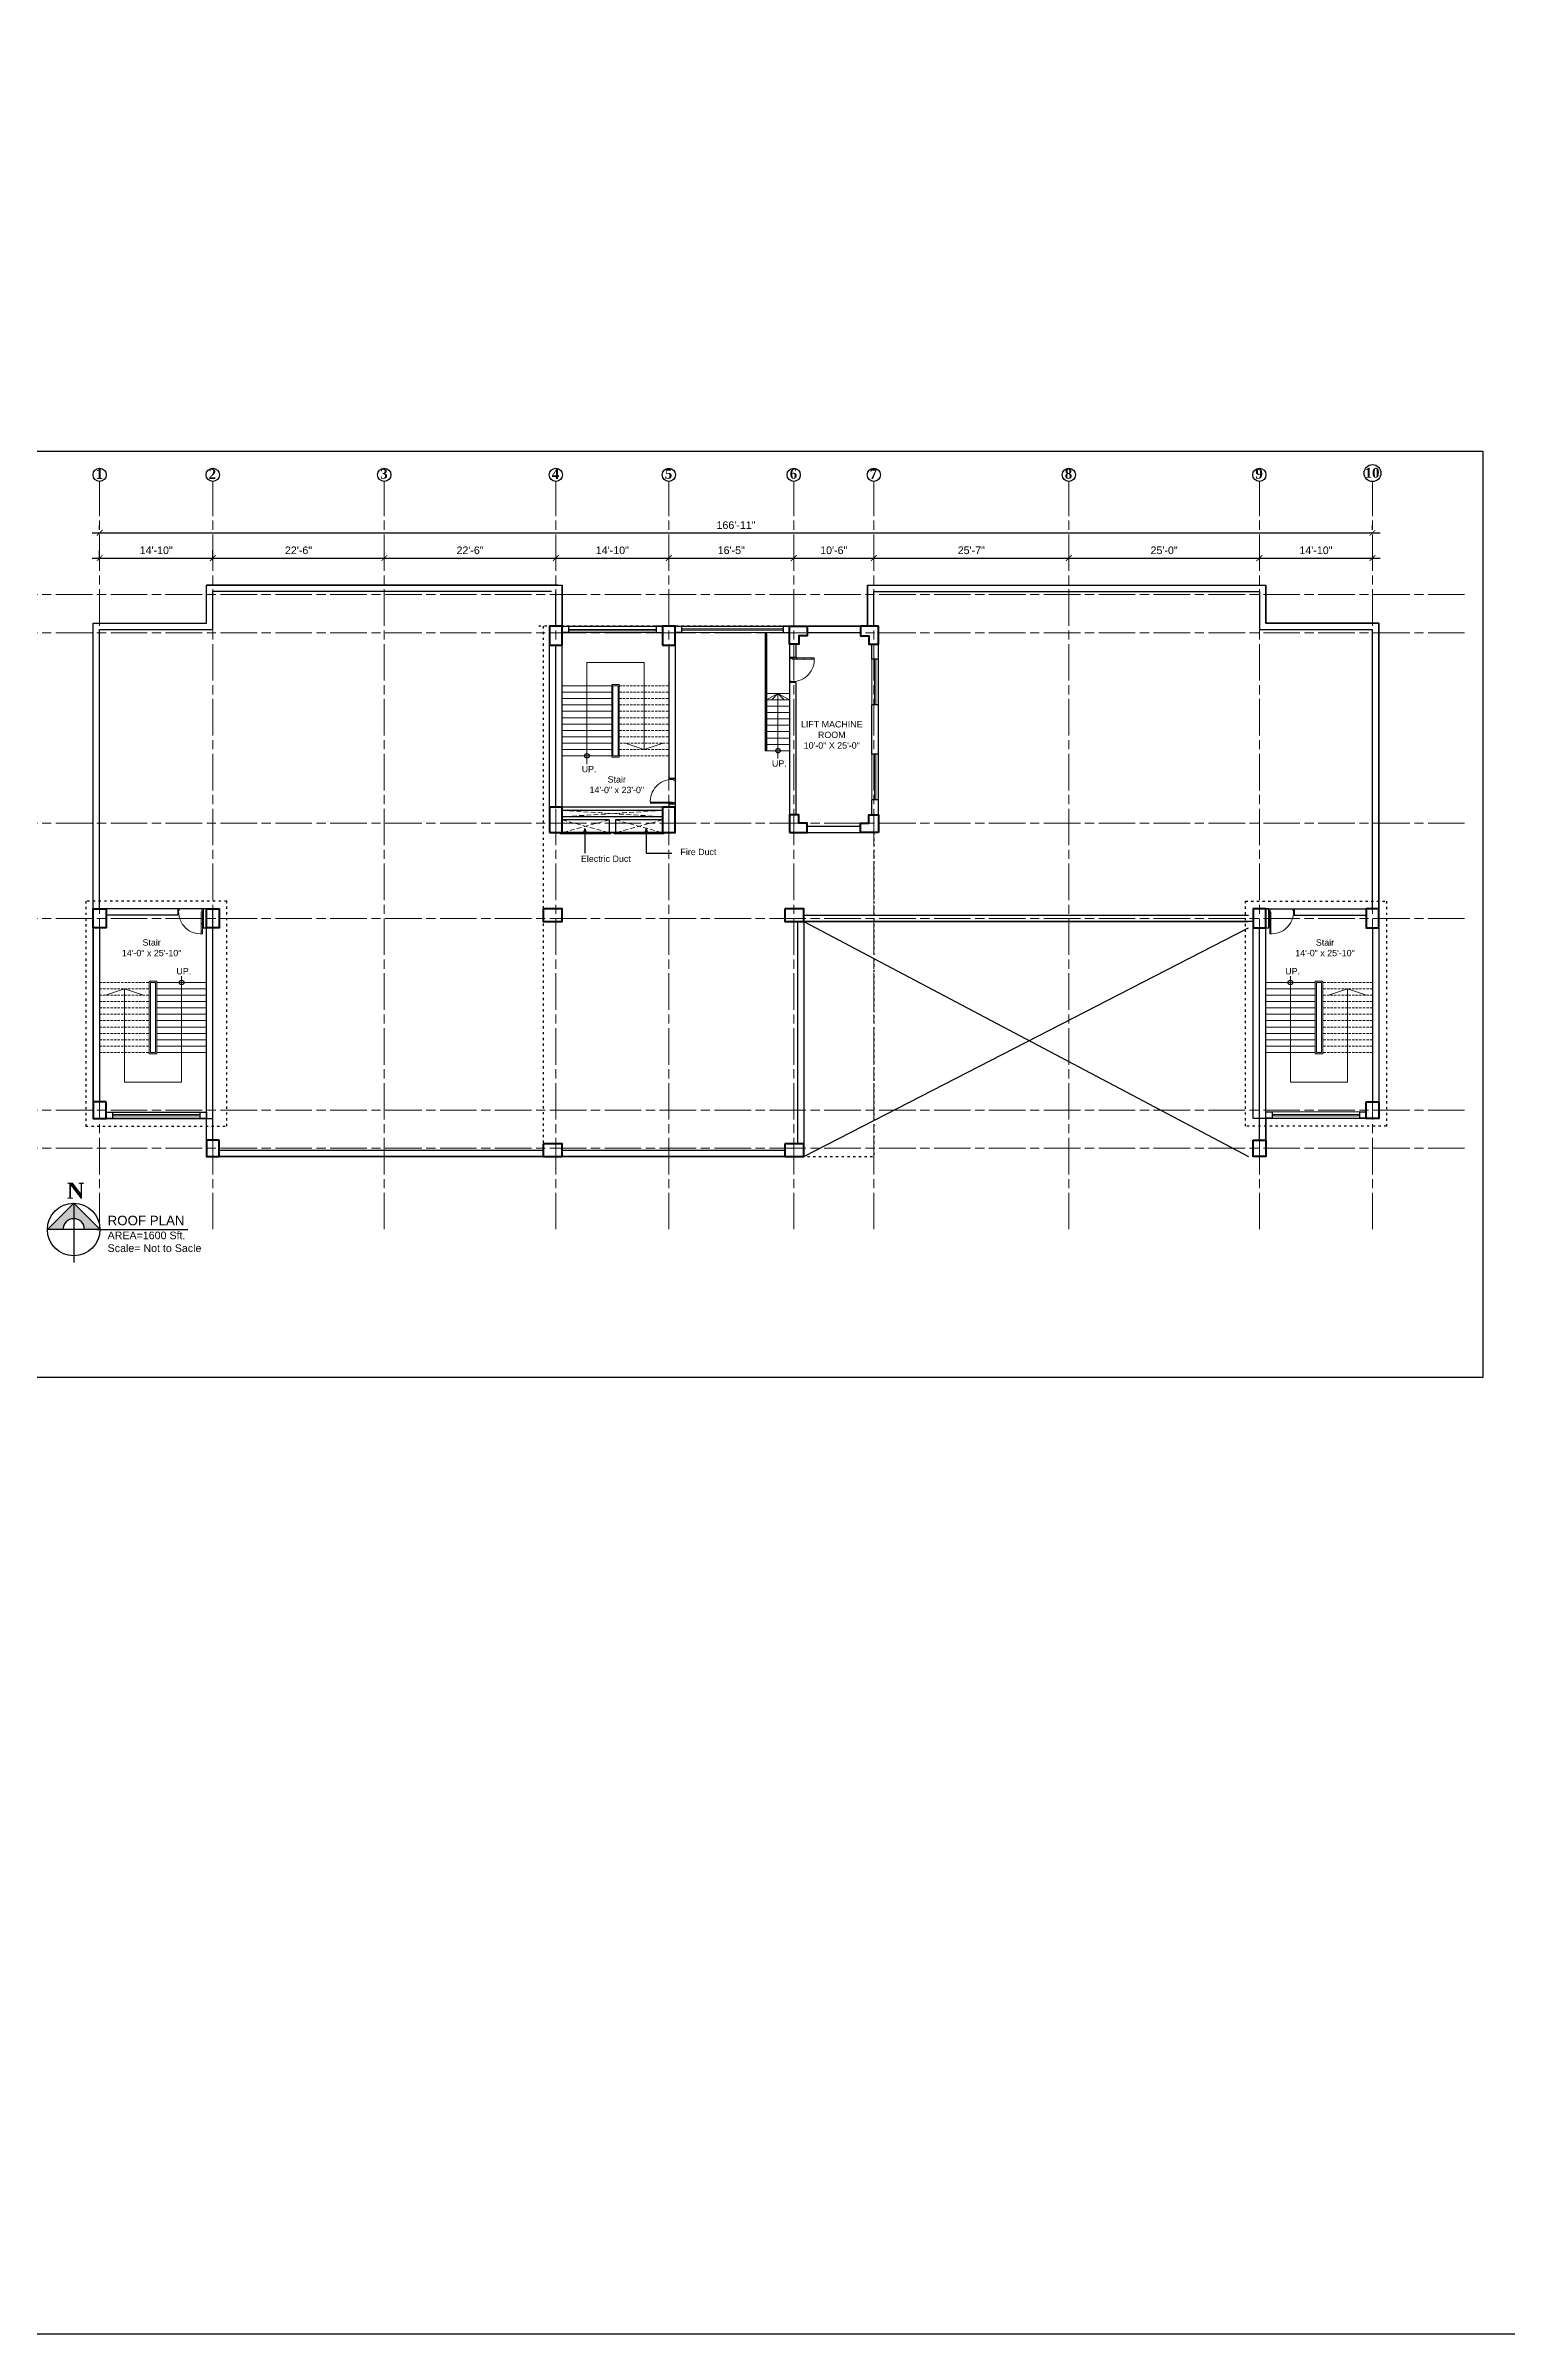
# Model space of a CAD drawing. Header units: inches. Extents: x -12 to 20935469, y -1604 to 24729220.
# Drawn here: x 20895921 to 20898220, y 24699905 to 24703509 of the extents above; entities that cross this region are included whole.
import ezdxf

# ---------------------------------------------------------------- set-up
doc = ezdxf.new("R2010")
doc.units = ezdxf.units.IN
doc.header["$LTSCALE"] = 0.03
doc.header["$MEASUREMENT"] = 0
doc.header["$PDMODE"] = 32
doc.header["$PDSIZE"] = 15
for name, pattern in [('ACAD_ISO03W100', [30, 12, -18]), ('ACAD_ISO08W100', [36, 24, -3, 6, -3]), ('DASHED2', [0.375, 0.25, -0.125])]:
    doc.linetypes.add(name, pattern=pattern)
for name, color, linetype, lineweight in [('column', 1, 'Continuous', 40), ('Dim Line', 252, 'Continuous', 13), ('Door', 7, 'Continuous', 18), ('Dot', 253, 'Continuous', 0), ('Gas', 21, 'Continuous', 5), ('Grid Line', 252, 'Continuous', 18), ('Low Wall', 7, 'Continuous', 30), ('Main Wall', 7, 'Continuous', 30), ('RAIL', 23, 'Continuous', 13), ('STAIR', 46, 'Continuous', 15), ('wind.', 150, 'Continuous', 20)]:
    doc.layers.add(name, color=color, linetype=linetype, lineweight=lineweight)
doc.layers.add('TEXT', color=7, linetype='Continuous')
doc.styles.add('2', font='swisscl.ttf')
doc.styles.add('RomanS', font='arial.ttf', dxfattribs={"height": 12})
doc.styles.get("Standard").update_dxf_attribs({"font": 'timesbd.ttf'})
doc.dimstyles.new('Aec_Arch_I', dxfattribs={"dimscale": 96, "dimtxt": 12, "dimasz": 0.09375, "dimexe": 0.125, "dimexo": 0.125, "dimgap": 0.0625, "dimtad": 1, "dimdec": 0, "dimzin": 3, "dimdsep": 46, "dimlunit": 4, "dimtxsty": 'RomanS', "dimblk1": 'ARCHTICK', "dimblk2": 'ARCHTICK', "dimsah": 1, "dimcen": 0.09375, "dimdle": 0.125, "dimadec": 0, "dimazin": 0, "dimtfac": 0.75, "dimtdec": 0, "dimtmove": 2, "dimatfit": 3, "dimldrblk": 'ARCHTICK', "dimfxl": 1, "dimfrac": 1, "dimtolj": 1, "dimtzin": 0, "dimarcsym": 0})

# ---------------------------------------------------------------- blocks, each defined once
blk = doc.blocks.new('Door_45')
at = {"layer": 'Door'}
for p, q in [((1.5, 5), (1.5, 44)), ((3.5, 44), (3.5, 5)), ((0, 0), (0, 5)), ((0, 5), (1.5, 5)), ((1.5, 40), (2.2, 40)), ((1.5, 25.8), (2.2, 25.8)), ((1.5, 12.6), (2.2, 12.6)), ((3.5, 5), (1.5, 5)), ((1.5, 5), (1.5, 3)), ((1.5, 3), (2.5, 3)), ((2.2, 40), (2.2, 39.5)), ((2.2, 39.5), (2.7, 39.5)), ((2.2, 25.8), (2.2, 25.3)), ((2.2, 25.3), (2.7, 25.3)), ((2.2, 12.6), (2.2, 13.1)), ((2.2, 13.1), (2.7, 13.1)), ((2.5, 3), (2.5, 0)), ((2.7, 39.5), (2.7, 40)), ((2.7, 40), (3.5, 40)), ((2.7, 25.8), (3.5, 25.8)), ((2.7, 25.3), (2.7, 25.8)), ((2.7, 13.1), (2.7, 12.6)), ((2.7, 12.6), (3.5, 12.6)), ((42.5, 3), (42.5, 0)), ((43.5, 3), (42.5, 3)), ((45, 5), (43.5, 5)), ((43.5, 5), (43.5, 3)), ((45, 0), (45, 5)), ((2.5, 0), (0, 0)), ((42.5, 0), (45, 0))]:
    blk.add_line(p, q, dxfattribs=at)
blk.add_arc((4.7, 5.3), 38.8, 359.6233, 94.6685, dxfattribs=at)
blk = doc.blocks.new('_ArchTick')
at = {"color": 0, "linetype": 'ByBlock', "lineweight": 35, "const_width": 0.15}
blk.add_lwpolyline([(-0.5, -0.5), (0.5, 0.5)], dxfattribs=at)
blk = doc.blocks.new('*D14')
at = {"layer": 'Defpoints', "color": 0, "transparency": 16777216}
for p in [(20831126.3, 24724578.2), (20830948.3, 24724562.3), (20831126.3, 24724562.3)]:
    blk.add_point(p, dxfattribs=at)
at = {"layer": 'Dim Line', "color": 0, "lineweight": -2, "transparency": 16777216}
for p, q in [((20830936.3, 24724578.2), (20831138.3, 24724578.2)), ((20830948.3, 24724574.3), (20830948.3, 24724590.2)), ((20831126.3, 24724574.3), (20831126.3, 24724590.2))]:
    blk.add_line(p, q, dxfattribs=at)
at = {"layer": 'Dim Line', "color": 0, "lineweight": -2, "transparency": 16777216, "xscale": 9, "yscale": 9, "zscale": 9, "rotation": 180}
blk.add_blockref('_ArchTick', (20830948.3, 24724578.2), dxfattribs=at)
at = {"layer": 'Dim Line', "color": 0, "lineweight": -2, "transparency": 16777216, "xscale": 9, "yscale": 9, "zscale": 9}
blk.add_blockref('_ArchTick', (20831126.3, 24724578.2), dxfattribs=at)
at = {"layer": 'Dim Line', "color": 0, "transparency": 16777216, "insert": (20831037.3, 24724590.3), "char_height": 12, "attachment_point": 5, "style": 'RomanS'}
blk.add_mtext('\\A1;14\'-10"', dxfattribs=at)
blk = doc.blocks.new('*D7')
at = {"layer": 'Defpoints', "color": 0, "transparency": 16777216}
for p in [(20831396.3, 24724578.2), (20831396.3, 24724578.2), (20831126.3, 24724562.3)]:
    blk.add_point(p, dxfattribs=at)
at = {"layer": 'Dim Line', "color": 0, "lineweight": -2, "transparency": 16777216}
for p, q in [((20831114.3, 24724578.2), (20831408.3, 24724578.2)), ((20831126.3, 24724574.3), (20831126.3, 24724590.2))]:
    blk.add_line(p, q, dxfattribs=at)
at = {"layer": 'Dim Line', "color": 0, "lineweight": -2, "transparency": 16777216, "xscale": 9, "yscale": 9, "zscale": 9, "rotation": 180}
blk.add_blockref('_ArchTick', (20831126.3, 24724578.2), dxfattribs=at)
at = {"layer": 'Dim Line', "color": 0, "lineweight": -2, "transparency": 16777216, "xscale": 9, "yscale": 9, "zscale": 9}
blk.add_blockref('_ArchTick', (20831396.3, 24724578.2), dxfattribs=at)
at = {"layer": 'Dim Line', "color": 0, "transparency": 16777216, "insert": (20831261.3, 24724590.3), "char_height": 12, "attachment_point": 5, "style": 'RomanS'}
blk.add_mtext('\\A1;22\'-6"', dxfattribs=at)
blk = doc.blocks.new('*D8')
at = {"layer": 'Defpoints', "color": 0, "transparency": 16777216}
for p in [(20831396.3, 24724578.2), (20831666.3, 24724578.2), (20831666.3, 24724578.2)]:
    blk.add_point(p, dxfattribs=at)
at = {"layer": 'Dim Line', "color": 0, "lineweight": -2, "transparency": 16777216}
blk.add_line((20831384.3, 24724578.2), (20831678.3, 24724578.2), dxfattribs=at)
at = {"layer": 'Dim Line', "color": 0, "lineweight": -2, "transparency": 16777216, "xscale": 9, "yscale": 9, "zscale": 9, "rotation": 180}
blk.add_blockref('_ArchTick', (20831396.3, 24724578.2), dxfattribs=at)
at = {"layer": 'Dim Line', "color": 0, "lineweight": -2, "transparency": 16777216, "xscale": 9, "yscale": 9, "zscale": 9}
blk.add_blockref('_ArchTick', (20831666.3, 24724578.2), dxfattribs=at)
at = {"layer": 'Dim Line', "color": 0, "transparency": 16777216, "insert": (20831531.3, 24724590.3), "char_height": 12, "attachment_point": 5, "style": 'RomanS'}
blk.add_mtext('\\A1;22\'-6"', dxfattribs=at)
blk = doc.blocks.new('*D9')
at = {"layer": 'Defpoints', "color": 0, "transparency": 16777216}
for p in [(20831666.3, 24724578.2), (20831844.3, 24724578.2), (20831844.3, 24724578.2)]:
    blk.add_point(p, dxfattribs=at)
at = {"layer": 'Dim Line', "color": 0, "lineweight": -2, "transparency": 16777216}
blk.add_line((20831654.3, 24724578.2), (20831856.3, 24724578.2), dxfattribs=at)
at = {"layer": 'Dim Line', "color": 0, "lineweight": -2, "transparency": 16777216, "xscale": 9, "yscale": 9, "zscale": 9, "rotation": 180}
blk.add_blockref('_ArchTick', (20831666.3, 24724578.2), dxfattribs=at)
at = {"layer": 'Dim Line', "color": 0, "lineweight": -2, "transparency": 16777216, "xscale": 9, "yscale": 9, "zscale": 9}
blk.add_blockref('_ArchTick', (20831844.3, 24724578.2), dxfattribs=at)
at = {"layer": 'Dim Line', "color": 0, "transparency": 16777216, "insert": (20831755.3, 24724590.3), "char_height": 12, "attachment_point": 5, "style": 'RomanS'}
blk.add_mtext('\\A1;14\'-10"', dxfattribs=at)
blk = doc.blocks.new('*D21')
at = {"layer": 'Defpoints', "color": 0, "transparency": 16777216}
for p in [(20831844.3, 24724578.2), (20832040.8, 24724578.2), (20832040.8, 24724578.2)]:
    blk.add_point(p, dxfattribs=at)
at = {"layer": 'Dim Line', "color": 0, "lineweight": -2, "transparency": 16777216}
for p, q in [((20831832.3, 24724578.2), (20832052.8, 24724578.2)), ((20831844.3, 24724566.2), (20831844.3, 24724566.2)), ((20832040.8, 24724566.2), (20832040.8, 24724566.2))]:
    blk.add_line(p, q, dxfattribs=at)
at = {"layer": 'Dim Line', "color": 0, "lineweight": -2, "transparency": 16777216, "xscale": 9, "yscale": 9, "zscale": 9, "rotation": 180}
blk.add_blockref('_ArchTick', (20831844.3, 24724578.2), dxfattribs=at)
at = {"layer": 'Dim Line', "color": 0, "lineweight": -2, "transparency": 16777216, "xscale": 9, "yscale": 9, "zscale": 9}
blk.add_blockref('_ArchTick', (20832040.8, 24724578.2), dxfattribs=at)
at = {"layer": 'Dim Line', "color": 0, "transparency": 16777216, "insert": (20831942.5, 24724590.3), "char_height": 12, "attachment_point": 5, "style": 'RomanS'}
blk.add_mtext('\\A1;16\'-5"', dxfattribs=at)
blk = doc.blocks.new('*D22')
at = {"layer": 'Defpoints', "color": 0, "transparency": 16777216}
for p in [(20832040.8, 24724578.2), (20832166.8, 24724578.2), (20832166.8, 24724578.2)]:
    blk.add_point(p, dxfattribs=at)
at = {"layer": 'Dim Line', "color": 0, "lineweight": -2, "transparency": 16777216}
for p, q in [((20832028.8, 24724578.2), (20832178.8, 24724578.2)), ((20832040.8, 24724566.2), (20832040.8, 24724566.2)), ((20832166.8, 24724566.2), (20832166.8, 24724566.2))]:
    blk.add_line(p, q, dxfattribs=at)
at = {"layer": 'Dim Line', "color": 0, "lineweight": -2, "transparency": 16777216, "xscale": 9, "yscale": 9, "zscale": 9, "rotation": 180}
blk.add_blockref('_ArchTick', (20832040.8, 24724578.2), dxfattribs=at)
at = {"layer": 'Dim Line', "color": 0, "lineweight": -2, "transparency": 16777216, "xscale": 9, "yscale": 9, "zscale": 9}
blk.add_blockref('_ArchTick', (20832166.8, 24724578.2), dxfattribs=at)
at = {"layer": 'Dim Line', "color": 0, "transparency": 16777216, "insert": (20832103.8, 24724590.3), "char_height": 12, "attachment_point": 5, "style": 'RomanS'}
blk.add_mtext('\\A1;10\'-6"', dxfattribs=at)
blk = doc.blocks.new('*D23')
at = {"layer": 'Defpoints', "color": 0, "transparency": 16777216}
for p in [(20832166.8, 24724578.2), (20832473.8, 24724578.2), (20832473.8, 24724578.2)]:
    blk.add_point(p, dxfattribs=at)
at = {"layer": 'Dim Line', "color": 0, "lineweight": -2, "transparency": 16777216}
for p, q in [((20832154.8, 24724578.2), (20832485.8, 24724578.2)), ((20832166.8, 24724566.2), (20832166.8, 24724566.2)), ((20832473.8, 24724566.2), (20832473.8, 24724566.2))]:
    blk.add_line(p, q, dxfattribs=at)
at = {"layer": 'Dim Line', "color": 0, "lineweight": -2, "transparency": 16777216, "xscale": 9, "yscale": 9, "zscale": 9, "rotation": 180}
blk.add_blockref('_ArchTick', (20832166.8, 24724578.2), dxfattribs=at)
at = {"layer": 'Dim Line', "color": 0, "lineweight": -2, "transparency": 16777216, "xscale": 9, "yscale": 9, "zscale": 9}
blk.add_blockref('_ArchTick', (20832473.8, 24724578.2), dxfattribs=at)
at = {"layer": 'Dim Line', "color": 0, "transparency": 16777216, "insert": (20832320.3, 24724590.3), "char_height": 12, "attachment_point": 5, "style": 'RomanS'}
blk.add_mtext('\\A1;25\'-7"', dxfattribs=at)
blk = doc.blocks.new('*D10')
at = {"layer": 'Defpoints', "color": 0, "transparency": 16777216}
for p in [(20832473.8, 24724578.2), (20832773.8, 24724578.2), (20832773.8, 24724578.2)]:
    blk.add_point(p, dxfattribs=at)
at = {"layer": 'Dim Line', "color": 0, "lineweight": -2, "transparency": 16777216}
blk.add_line((20832461.8, 24724578.2), (20832785.8, 24724578.2), dxfattribs=at)
at = {"layer": 'Dim Line', "color": 0, "lineweight": -2, "transparency": 16777216, "xscale": 9, "yscale": 9, "zscale": 9, "rotation": 180}
blk.add_blockref('_ArchTick', (20832473.8, 24724578.2), dxfattribs=at)
at = {"layer": 'Dim Line', "color": 0, "lineweight": -2, "transparency": 16777216, "xscale": 9, "yscale": 9, "zscale": 9}
blk.add_blockref('_ArchTick', (20832773.8, 24724578.2), dxfattribs=at)
at = {"layer": 'Dim Line', "color": 0, "transparency": 16777216, "insert": (20832623.8, 24724590.3), "char_height": 12, "attachment_point": 5, "style": 'RomanS'}
blk.add_mtext('\\A1;25\'-0"', dxfattribs=at)
blk = doc.blocks.new('*D11')
at = {"layer": 'Defpoints', "color": 0, "transparency": 16777216}
for p in [(20832773.8, 24724578.2), (20832951.8, 24724578.2), (20832951.8, 24724578.2)]:
    blk.add_point(p, dxfattribs=at)
at = {"layer": 'Dim Line', "color": 0, "lineweight": -2, "transparency": 16777216}
for p, q in [((20832761.8, 24724578.2), (20832963.8, 24724578.2)), ((20832951.8, 24724566.2), (20832951.8, 24724566.2))]:
    blk.add_line(p, q, dxfattribs=at)
at = {"layer": 'Dim Line', "color": 0, "lineweight": -2, "transparency": 16777216, "xscale": 9, "yscale": 9, "zscale": 9, "rotation": 180}
blk.add_blockref('_ArchTick', (20832773.8, 24724578.2), dxfattribs=at)
at = {"layer": 'Dim Line', "color": 0, "lineweight": -2, "transparency": 16777216, "xscale": 9, "yscale": 9, "zscale": 9}
blk.add_blockref('_ArchTick', (20832951.8, 24724578.2), dxfattribs=at)
at = {"layer": 'Dim Line', "color": 0, "transparency": 16777216, "insert": (20832862.8, 24724590.3), "char_height": 12, "attachment_point": 5, "style": 'RomanS'}
blk.add_mtext('\\A1;14\'-10"', dxfattribs=at)
blk = doc.blocks.new('*D13')
at = {"layer": 'Defpoints', "color": 0, "transparency": 16777216}
for p in [(20832951.8, 24724617.8), (20830948.3, 24724610.7), (20832951.8, 24724610.7)]:
    blk.add_point(p, dxfattribs=at)
at = {"layer": 'Dim Line', "color": 0, "lineweight": -2, "transparency": 16777216}
for p, q in [((20830936.3, 24724617.8), (20832963.8, 24724617.8)), ((20830948.3, 24724622.7), (20830948.3, 24724629.8)), ((20832951.8, 24724622.7), (20832951.8, 24724629.8))]:
    blk.add_line(p, q, dxfattribs=at)
at = {"layer": 'Dim Line', "color": 0, "lineweight": -2, "transparency": 16777216, "xscale": 9, "yscale": 9, "zscale": 9, "rotation": 180}
blk.add_blockref('_ArchTick', (20830948.3, 24724617.8), dxfattribs=at)
at = {"layer": 'Dim Line', "color": 0, "lineweight": -2, "transparency": 16777216, "xscale": 9, "yscale": 9, "zscale": 9}
blk.add_blockref('_ArchTick', (20832951.8, 24724617.8), dxfattribs=at)
at = {"layer": 'Dim Line', "color": 0, "transparency": 16777216, "insert": (20831950, 24724629.9), "char_height": 12, "attachment_point": 5, "style": 'RomanS'}
blk.add_mtext('\\A1;166\'-11"', dxfattribs=at)
blk = doc.blocks.new('fff')
at = {"layer": 'Grid Line', "color": 252, "linetype": 'ACAD_ISO08W100', "lineweight": 9, "ltscale": 80, "true_color": 0x939598}
for p, q in [((20830948.3, 24723521.1), (20830948.3, 24724698.8)), ((20831126.3, 24723521.1), (20831126.3, 24724698.8)), ((20831396.3, 24723521.1), (20831396.3, 24724698.8)), ((20831666.3, 24723521.1), (20831666.3, 24724698.8)), ((20831844.3, 24723521.1), (20831844.3, 24724698.8)), ((20832040.8, 24723521.1), (20832040.8, 24724698.8)), ((20832166.8, 24723521.1), (20832166.8, 24724698.8)), ((20832473.8, 24723521.1), (20832473.8, 24724698.8)), ((20832773.8, 24723521.1), (20832773.8, 24724698.8)), ((20832951.8, 24723521.1), (20832951.8, 24724698.8)), ((20833096.9, 24724520.6), (20830726.1, 24724520.6)), ((20833096.9, 24724460.6), (20830726.1, 24724460.6)), ((20833096.9, 24724160.7), (20830726.1, 24724160.7)), ((20833096.9, 24724010.7), (20830726.1, 24724010.7)), ((20833096.9, 24723708.7), (20830726.1, 24723708.7)), ((20833096.9, 24723648.8), (20830726.1, 24723648.8))]:
    blk.add_line(p, q, dxfattribs=at)
at = {"layer": 'Dim Line'}
for base, p1, p2, picture, middle in [((20832951.7523, 24724617.8128), (20830948.3088, 24724610.7482), (20832951.7523, 24724610.7482), '*D13', (20831950.0306, 24724629.9397)), ((20831126.3, 24724578.2), (20830948.3, 24724562.3), (20831126.3, 24724562.3), '*D14', (20831037.3, 24724590.3)), ((20831396.3, 24724578.2), (20831126.3, 24724562.3), (20831396.3, 24724578.2), '*D7', (20831261.3, 24724590.3)), ((20831666.3, 24724578.2), (20831396.3, 24724578.2), (20831666.3, 24724578.2), '*D8', (20831531.3, 24724590.3)), ((20831844.3, 24724578.2), (20831666.3, 24724578.2), (20831844.3, 24724578.2), '*D9', (20831755.3, 24724590.3)), ((20832040.7792, 24724578.1666), (20831844.25, 24724578.1666), (20832040.7792, 24724578.1666), '*D21', (20831942.5146, 24724590.2934)), ((20832166.8, 24724578.2), (20832040.8, 24724578.2), (20832166.8, 24724578.2), '*D22', (20832103.8, 24724590.3)), ((20832473.8, 24724578.2), (20832166.8, 24724578.2), (20832473.8, 24724578.2), '*D23', (20832320.3, 24724590.3)), ((20832773.8, 24724578.2), (20832473.8, 24724578.2), (20832773.8, 24724578.2), '*D10', (20832623.8, 24724590.3)), ((20832951.8, 24724578.2), (20832773.8, 24724578.2), (20832951.8, 24724578.2), '*D11', (20832862.8, 24724590.3))]:
    dim = blk.add_linear_dim(base=base, p1=p1, p2=p2, dimstyle='Aec_Arch_I', dxfattribs=at)
    dim.commit()
    dim.dimension.update_dxf_attribs({"geometry": picture, "text_midpoint": middle})

msp = doc.modelspace()

# ---------------------------------------------------------------- hatches: boundary and pattern name
at = {"layer": 'Low Wall'}
h = msp.add_hatch(color=256, dxfattribs=at)
h.paths.add_polyline_path([(20895947.6, 24701644.5), (20895923.3, 24701644.5), (20895964.7, 24701685.9), (20895964.7, 24701661.5, 0.414214)])
h.paths.add_polyline_path([(20895964.7, 24701661.5), (20895964.7, 24701685.9), (20896006.1, 24701644.5), (20895981.7, 24701644.5, 0.414214)])

# ---------------------------------------------------------------- linework, layer by layer
at = {"linetype": 'ACAD_ISO03W100', "ltscale": 10}
for p, q in [((20897231.2, 24702594.5), (20896696.5, 24702594.5)), ((20896703.5, 24702594.5), (20896703.5, 24701779.5)), ((20897224.1, 24702269.4), (20897224.1, 24701759.5)), ((20896696.5, 24701759.5), (20897224.1, 24701759.5))]:
    msp.add_line(p, q, dxfattribs=at)
for p, q in [((20897053.2, 24702584.5), (20897053.2, 24702398.5)), ((20897081.2, 24702584.5), (20897053.2, 24702584.3)), ((20897055.2, 24702584.5), (20897055.2, 24702398.5)), ((20897055.2, 24702398.5), (20897053.2, 24702398.5)), ((20896769, 24702276.1), (20896767.4, 24702270.7)), ((20896769, 24702276.1), (20896769, 24702237.2)), ((20896769, 24702276.1), (20896770.7, 24702270.7)), ((20896865.8, 24702276.1), (20896864.1, 24702270.7)), ((20896865.8, 24702276.1), (20896865.8, 24702237)), ((20896865.8, 24702276.1), (20896867.4, 24702270.7)), ((20896865.8, 24702237), (20896906.4, 24702237)), ((20897114.1, 24702129.5), (20897814.1, 24701759.4)), ((20897114.1, 24701759.4), (20897814.1, 24702119.4)), ((20896020.5, 24701829.4), (20896168.5, 24701829.4)), ((20896020.5, 24701819.4), (20896168.5, 24701819.4)), ((20895964.6, 24701685.9), (20895964.6, 24701592.5)), ((20896000.9, 24701644.5), (20896144.5, 24701644.5))]:
    msp.add_line(p, q)
for points in [[(20894082, 24725803.9), (20899590.6, 24725803.9), (20899590.6, 24699904.9), (20894082, 24699904.9)], [(20896713.5, 24702594.5), (20896911.5, 24702594.5), (20896911.5, 24702269.5), (20896713.5, 24702269.5)], [(20897091.2, 24702269.5), (20897231.2, 24702269.5), (20897231.2, 24702594.5), (20897091.2, 24702594.5)], [(20896730.4, 24702269.5), (20896809.7, 24702269.5), (20896809.7, 24702267.5), (20896730.4, 24702267.5)], [(20896815.5, 24702269.5), (20896893.7, 24702269.5), (20896893.7, 24702267.5), (20896815.5, 24702267.5)], [(20895995.5, 24701819.4), (20896183.5, 24701819.4), (20896183.5, 24702149.4), (20895995.5, 24702149.4)], [(20897821, 24702149.4), (20898019, 24702149.4), (20898019, 24701819.4), (20897821, 24701819.4)]]:
    msp.add_lwpolyline(points, close=True)
for points in [[(20896173.5, 24701759.4), (20896173.5, 24701819.4), (20895995.5, 24701819.4), (20895995.5, 24702599.3), (20896173.5, 24702599.3), (20896173.5, 24702659.3), (20896733.5, 24702659.3), (20896733.5, 24702594.5), (20897214.1, 24702594.5), (20897214.1, 24702659.3), (20897841, 24702659.3), (20897841, 24702599.3), (20898019, 24702599.3), (20898019, 24701819.4), (20897841, 24701819.6), (20897841, 24701759.4), (20897821, 24701759.4), (20897821, 24701785.4), (20897831, 24701785.4), (20897831, 24702119.4), (20897821, 24702119.4), (20897821, 24702129.5), (20897114.1, 24702129.5), (20897114.1, 24701759.4), (20896173.5, 24701759.4)], [(20896006, 24701644.5), (20895923.3, 24701644.4)]]:
    msp.add_lwpolyline(points)
for points in [[(20895983.5, 24701807.4), (20896205.5, 24701807.4), (20896205.5, 24702161.4), (20895983.5, 24702161.4)], [(20898031, 24701807.4), (20897809, 24701807.4), (20897809, 24702161.4), (20898031, 24702161.4)]]:
    msp.add_lwpolyline(points, close=True, dxfattribs=at)
for centre, radius in [((20896772.5, 24702390.5), 3.61), ((20897073.2, 24702398.5), 3.61), ((20896134.5, 24702033.4), 3.61), ((20897879.8, 24702033.4), 3.61), ((20895964.6, 24701644.5), 41.4)]:
    msp.add_circle(centre, radius)
at = {"layer": 'column', "lineweight": 40, "ltscale": 20}
for points in [[(20896713.5, 24702564.5), (20896733.5, 24702564.5), (20896733.5, 24702594.5), (20896713.5, 24702594.5)], [(20896891.5, 24702564.5), (20896911.5, 24702564.5), (20896911.5, 24702594.5), (20896891.5, 24702594.5)], [(20896713.5, 24702269.5), (20896733.5, 24702269.5), (20896733.5, 24702309.5), (20896713.5, 24702309.5)], [(20896891.5, 24702269.5), (20896911.5, 24702269.5), (20896911.5, 24702309.5), (20896891.5, 24702309.5)], [(20895995.5, 24702149.4), (20896015.5, 24702149.4), (20896015.5, 24702119.4), (20895995.5, 24702119.4)], [(20896173.5, 24702149.4), (20896193.5, 24702149.4), (20896193.5, 24702119.4), (20896173.5, 24702119.4)], [(20896703.5, 24702149.5), (20896703.5, 24702129.5), (20896733.5, 24702129.5), (20896733.5, 24702149.5)], [(20897084.1, 24702149.5), (20897084.1, 24702129.5), (20897114.1, 24702129.5), (20897114.1, 24702149.5)], [(20897841, 24702149.4), (20897821, 24702149.4), (20897821, 24702119.4), (20897841, 24702119.4)], [(20898019, 24702149.4), (20897999, 24702149.4), (20897999, 24702119.4), (20898019, 24702119.4)], [(20896015.5, 24701845.4), (20895995.5, 24701845.4), (20895995.5, 24701819.4), (20896015.5, 24701819.4)], [(20897999, 24701845.4), (20898019, 24701845.4), (20898019, 24701819.4), (20897999, 24701819.4)], [(20896193.5, 24701785.4), (20896173.5, 24701785.4), (20896173.5, 24701759.4), (20896193.5, 24701759.4)], [(20896703.5, 24701779.5), (20896703.5, 24701759.5), (20896733.5, 24701759.5), (20896733.5, 24701779.5)], [(20897084.1, 24701779.4), (20897084.1, 24701759.4), (20897114.1, 24701759.4), (20897114.1, 24701779.4)], [(20897821, 24701785.4), (20897841, 24701785.4), (20897841, 24701759.4), (20897821, 24701759.4)]]:
    msp.add_lwpolyline(points, close=True, dxfattribs=at)
for points in [[(20897091.2, 24702594.5), (20897119.2, 24702594.5), (20897119.2, 24702579.5), (20897106.2, 24702579.5), (20897106.2, 24702566.5), (20897091.2, 24702566.5), (20897091.2, 24702594.5)], [(20897231.2, 24702594.5), (20897203.2, 24702594.5), (20897203.2, 24702579.5), (20897216.2, 24702579.5), (20897216.2, 24702566.5), (20897231.2, 24702566.5), (20897231.2, 24702594.5)], [(20897091.2, 24702269.5), (20897119.2, 24702269.5), (20897119.2, 24702284.5), (20897106.2, 24702284.5), (20897106.2, 24702297.5), (20897091.2, 24702297.5), (20897091.2, 24702269.5)], [(20897231.2, 24702269.5), (20897203.2, 24702269.5), (20897203.2, 24702284.5), (20897216.2, 24702284.5), (20897216.2, 24702297.5), (20897231.2, 24702297.5), (20897231.2, 24702269.5)]]:
    msp.add_lwpolyline(points, dxfattribs=at)
at = {"layer": 'Defpoints'}
msp.add_lwpolyline([(20895744, 24702870.2), (20898182.8, 24702870.2), (20898182.8, 24701411.7), (20895744, 24701411.7)], close=True, dxfattribs=at)
at = {"layer": 'Dot', "linetype": 'DASHED2', "lineweight": 0, "ltscale": 1000}
for p, q in [((20896733.5, 24702304.5), (20896891.5, 24702294.5)), ((20896891.5, 24702304.5), (20896733.5, 24702294.5)), ((20896807.5, 24702289.5), (20896733.5, 24702269.5)), ((20896733.5, 24702289.5), (20896807.5, 24702269.5)), ((20896817.5, 24702289.5), (20896891.5, 24702269.5)), ((20896891.5, 24702289.5), (20896817.5, 24702269.5))]:
    msp.add_line(p, q, dxfattribs=at)
at = {"layer": 'Gas', "color": 0, "lineweight": 5}
for points in [[(20896823.5, 24702388.5), (20896811.5, 24702388.5), (20896811.5, 24702502.5), (20896823.5, 24702502.5)], [(20896821.5, 24702390.5), (20896813.5, 24702390.5), (20896813.5, 24702500.5), (20896821.5, 24702500.5)], [(20896095.5, 24702035.4), (20896083.5, 24702035.4), (20896083.5, 24701921.4), (20896095.5, 24701921.4)], [(20896093.5, 24702033.4), (20896085.5, 24702033.4), (20896085.5, 24701923.4), (20896093.5, 24701923.4)], [(20897918.8, 24702035.4), (20897930.8, 24702035.4), (20897930.8, 24701921.4), (20897918.8, 24701921.4)], [(20897920.8, 24702033.4), (20897928.8, 24702033.4), (20897928.8, 24701923.4), (20897920.8, 24701923.4)]]:
    msp.add_lwpolyline(points, close=True, dxfattribs=at)
at = {"layer": 'Gas', "color": 0, "lineweight": 35}
msp.add_lwpolyline([(20897091.2, 24702269.5), (20897091.2, 24702269.5)], dxfattribs=at)
at = {"layer": 'Low Wall', "color": 0}
msp.add_lwpolyline([(20895923.3, 24701644.5), (20895964.7, 24701685.9), (20896006.1, 24701644.5)], dxfattribs=at)
at = {"layer": 'Low Wall'}
msp.add_arc((20895964.7, 24701644.5), 17, 0, 180, dxfattribs=at)
at = {"layer": 'Main Wall', "lineweight": 30}
for p, q in [((20896726.5, 24702659.3), (20896173.5, 24702659.3)), ((20896173.5, 24702599.3), (20896173.5, 24702659.3)), ((20896716.5, 24702649.3), (20896183.5, 24702649.3)), ((20896183.5, 24702589.3), (20896183.5, 24702649.3)), ((20896723.5, 24702594.5), (20896723.5, 24702649.3)), ((20896733.5, 24702594.5), (20896733.5, 24702659.3)), ((20897214.1, 24702659.3), (20897841, 24702659.3)), ((20897214.1, 24702659.3), (20897214.1, 24702594.5)), ((20897841, 24702599.3), (20897841, 24702659.3)), ((20895995.5, 24702599.3), (20896173.5, 24702599.3)), ((20895995.5, 24702149.4), (20895995.5, 24702599.3)), ((20896723.5, 24702613.3), (20896723.5, 24702613.3)), ((20896723.5, 24702607.3), (20896723.5, 24702607.3)), ((20897101.2, 24702594.5), (20897221.2, 24702594.5)), ((20898019, 24702599.3), (20897841, 24702599.3)), ((20898019, 24702149.4), (20898019, 24702599.3)), ((20896005.5, 24702589.3), (20896183.5, 24702589.3)), ((20896005.5, 24702149.4), (20896005.5, 24702589.3)), ((20896723.5, 24702309.5), (20896723.5, 24702564.5)), ((20896733.5, 24702309.5), (20896733.5, 24702584.5)), ((20896901.5, 24702564.5), (20896901.5, 24702354.5)), ((20896911.5, 24702564.5), (20896911.5, 24702354.5)), ((20897119.2, 24702584.5), (20897203.2, 24702584.5)), ((20898009, 24702149.4), (20898009, 24702589.3)), ((20897091.2, 24702546), (20897101.2, 24702546)), ((20897231.2, 24702542.5), (20897221.2, 24702542.5)), ((20897231.2, 24702470.5), (20897221.2, 24702470.5)), ((20897231.2, 24702393), (20897221.2, 24702393)), ((20896911.5, 24702354.5), (20896901.5, 24702354.5)), ((20896891.5, 24702309.5), (20896733.5, 24702309.5)), ((20896901.5, 24702314.5), (20896901.5, 24702309.5)), ((20896911.5, 24702314.5), (20896901.5, 24702314.5)), ((20896911.5, 24702314.5), (20896911.5, 24702309.5)), ((20897231.2, 24702321), (20897221.2, 24702321)), ((20896891.5, 24702304.5), (20896733.5, 24702304.5)), ((20896891.5, 24702294.5), (20896733.5, 24702294.5)), ((20896807.5, 24702289.5), (20896733.5, 24702289.5)), ((20896807.5, 24702289.5), (20896807.5, 24702269.5)), ((20896807.5, 24702269.5), (20896817.5, 24702269.5)), ((20896891.5, 24702289.5), (20896817.5, 24702289.5)), ((20896817.5, 24702289.5), (20896817.5, 24702269.5)), ((20897119.2, 24702269.5), (20897203.2, 24702269.5)), ((20896128.5, 24702149.4), (20896015.5, 24702149.4)), ((20896128.5, 24702139.4), (20896015.5, 24702139.4)), ((20896128.5, 24702149.4), (20896128.5, 24702139.4)), ((20896173.5, 24702149.4), (20896168.5, 24702149.4)), ((20896168.5, 24702149.4), (20896168.5, 24702119.4)), ((20896183.5, 24702149.4), (20896173.5, 24702149.4)), ((20897104.2, 24702129.5), (20897104.2, 24701779.4)), ((20897114.1, 24702139.5), (20897814.1, 24702139.5)), ((20897114.1, 24702129.5), (20897814.1, 24702129.5)), ((20897114.1, 24702129.5), (20897114.1, 24701779.4)), ((20897831, 24702149.4), (20897841, 24702149.4)), ((20897846, 24702149.4), (20897841, 24702149.4)), ((20897846, 24702119.4), (20897846, 24702149.4)), ((20897886, 24702149.4), (20897999, 24702149.4)), ((20897886, 24702149.4), (20897886, 24702139.4)), ((20897886, 24702139.4), (20897999, 24702139.4)), ((20895995.5, 24702119.4), (20895995.5, 24701845.4)), ((20896005.5, 24702119.4), (20896005.5, 24701845.4)), ((20896168.5, 24702119.4), (20896173.5, 24702119.4)), ((20896173.5, 24701785.4), (20896173.5, 24702119.4)), ((20896183.5, 24701785.4), (20896183.5, 24702119.4)), ((20897831, 24701785.4), (20897831, 24702119.4)), ((20897841, 24701785.4), (20897841, 24702119.4)), ((20897841, 24702119.4), (20897846, 24702119.4)), ((20898009, 24702119.4), (20898009, 24701845.4)), ((20898019, 24702119.4), (20898019, 24701845.4)), ((20897851, 24701829.6), (20897851, 24701819.6)), ((20896193.5, 24701769.4), (20896703.5, 24701769.4)), ((20896733.5, 24701769.4), (20897084.1, 24701769.4)), ((20896193.5, 24701759.4), (20897084.1, 24701759.4))]:
    msp.add_line(p, q, dxfattribs=at)
for points in [[(20897224.1, 24702594.5), (20897224.1, 24702649.3), (20897831, 24702649.3), (20897831, 24702589.3), (20898009, 24702589.3)], [(20896733.5, 24702594.5), (20896743.5, 24702594.5), (20896743.5, 24702584.5), (20896733.5, 24702584.5)], [(20896891.5, 24702594.5), (20896881.5, 24702594.5), (20896881.5, 24702584.5), (20896891.5, 24702584.5)], [(20896911.5, 24702594.5), (20896921.5, 24702594.5), (20896921.5, 24702584.5), (20896911.5, 24702584.5)], [(20897091.2, 24702594.5), (20897081.2, 24702594.5), (20897081.2, 24702584.5), (20897091.2, 24702584.5)], [(20897091.2, 24702566.5), (20897091.2, 24702546)], [(20897101.2, 24702566.5), (20897101.2, 24702546)], [(20897221.2, 24702542.5), (20897221.2, 24702566.5)], [(20897231.2, 24702542.5), (20897231.2, 24702566.5)], [(20897101.2, 24702506), (20897091.2, 24702506), (20897091.2, 24702297.5)], [(20897101.2, 24702506), (20897101.2, 24702297.5)], [(20897221.2, 24702393), (20897221.2, 24702470.5)], [(20897231.2, 24702393), (20897231.2, 24702470.5)], [(20897221.2, 24702297.5), (20897221.2, 24702321)], [(20897231.2, 24702297.4), (20897231.2, 24702321)], [(20897119.2, 24702279.5), (20897203.2, 24702279.5)], [(20897851, 24701819.6), (20897841, 24701819.6), (20897841, 24701829.6), (20897851, 24701829.6)], [(20897998.9, 24701819.6), (20897988.9, 24701819.6), (20897988.9, 24701829.6), (20897998.9, 24701829.6)]]:
    msp.add_lwpolyline(points, dxfattribs=at)
at = {"layer": 'Main Wall'}
for points in [[(20896015.5, 24701829.4), (20896025.5, 24701829.4), (20896025.5, 24701819.4), (20896015.5, 24701819.4)], [(20896163.5, 24701829.4), (20896173.5, 24701829.4), (20896173.5, 24701819.4), (20896163.5, 24701819.4)]]:
    msp.add_lwpolyline(points, close=True, dxfattribs=at)
at = {"layer": 'RAIL', "lineweight": 9}
for p, q in [((20896772.5, 24702377.3), (20896772.5, 24702537.5)), ((20896772.5, 24702537.5), (20896862.5, 24702537.5)), ((20896862.5, 24702537.5), (20896862.5, 24702400.5)), ((20896832.5, 24702410.5), (20896862.5, 24702400.5)), ((20896862.5, 24702400.5), (20896892.5, 24702410.5)), ((20896044.5, 24702023.4), (20896014.5, 24702013.4)), ((20896044.5, 24701876.4), (20896044.5, 24702023.4)), ((20896074.5, 24702013.4), (20896044.5, 24702023.4)), ((20896134.5, 24702043.2), (20896134.5, 24701876.4)), ((20897879.8, 24702043.2), (20897879.8, 24701876.4)), ((20897939.8, 24702013.4), (20897969.8, 24702023.4)), ((20897969.8, 24701876.4), (20897969.8, 24702023.4)), ((20897969.8, 24702023.4), (20897999.8, 24702013.4)), ((20896173.5, 24702013.4), (20896095.5, 24702013.4)), ((20897840.8, 24702013.4), (20897918.8, 24702013.4)), ((20896134.5, 24701876.4), (20896044.5, 24701876.4)), ((20897879.8, 24701876.4), (20897969.8, 24701876.4))]:
    msp.add_line(p, q, dxfattribs=at)
at = {"layer": 'STAIR', "color": 32, "lineweight": 5}
for p, q in [((20896733.5, 24702500.5), (20896811.5, 24702500.5)), ((20896733.5, 24702490.5), (20896811.5, 24702490.5)), ((20897091.2, 24702488.5), (20897055.2, 24702488.5)), ((20897073.2, 24702488.5), (20897055.2, 24702478.5)), ((20897063.4, 24702478.5), (20897073.2, 24702488.5)), ((20897073.2, 24702386.2), (20897073.2, 24702488.5)), ((20897073.2, 24702488.5), (20897091.2, 24702478.5)), ((20897082.9, 24702478.5), (20897073.2, 24702488.5)), ((20896733.5, 24702480.5), (20896811.5, 24702480.5)), ((20896733.5, 24702470.5), (20896811.5, 24702470.5)), ((20896733.5, 24702460.5), (20896811.5, 24702460.5)), ((20896733.5, 24702450.5), (20896811.5, 24702450.5)), ((20897091.2, 24702478.5), (20897055.2, 24702478.5)), ((20897055.2, 24702478.5), (20897063.4, 24702478.5)), ((20897091.2, 24702468.5), (20897055.2, 24702468.5)), ((20897091.2, 24702458.5), (20897055.2, 24702458.5)), ((20897091.2, 24702478.5), (20897082.9, 24702478.5)), ((20896733.5, 24702440.5), (20896811.5, 24702440.5)), ((20896733.5, 24702430.5), (20896811.5, 24702430.5)), ((20896733.5, 24702420.5), (20896811.5, 24702420.5)), ((20897091.2, 24702448.5), (20897055.2, 24702448.5)), ((20897091.2, 24702438.5), (20897055.2, 24702438.5)), ((20897091.2, 24702428.5), (20897055.2, 24702428.5)), ((20897091.2, 24702418.5), (20897055.2, 24702418.5)), ((20896733.5, 24702410.5), (20896811.5, 24702410.5)), ((20896733.5, 24702400.5), (20896811.5, 24702400.5)), ((20896733.5, 24702390.5), (20896811.5, 24702390.5)), ((20897091.2, 24702408.5), (20897055.2, 24702408.5)), ((20897091.2, 24702398.5), (20897055.2, 24702398.5)), ((20896095.5, 24702033.4), (20896173.5, 24702033.4)), ((20896095.5, 24702023.4), (20896173.5, 24702023.4)), ((20897918.8, 24702033.4), (20897840.8, 24702033.4)), ((20897918.8, 24702023.4), (20897840.8, 24702023.4)), ((20896095.5, 24702003.4), (20896173.5, 24702003.4)), ((20896095.5, 24701993.4), (20896173.5, 24701993.4)), ((20896095.5, 24701983.4), (20896173.5, 24701983.4)), ((20896113.5, 24702013.4), (20896173.5, 24702013.4)), ((20897900.8, 24702013.4), (20897840.8, 24702013.4)), ((20897918.8, 24702003.4), (20897840.8, 24702003.4)), ((20897918.8, 24701993.4), (20897840.8, 24701993.4)), ((20897918.8, 24701983.4), (20897840.8, 24701983.4)), ((20896095.5, 24701973.4), (20896173.5, 24701973.4)), ((20896095.5, 24701963.4), (20896173.5, 24701963.4)), ((20896095.5, 24701953.4), (20896173.5, 24701953.4)), ((20897918.8, 24701973.4), (20897840.8, 24701973.4)), ((20897918.8, 24701963.4), (20897840.8, 24701963.4)), ((20897918.8, 24701953.4), (20897840.8, 24701953.4)), ((20896095.5, 24701943.4), (20896173.5, 24701943.4)), ((20896095.5, 24701933.4), (20896173.5, 24701933.4)), ((20896095.5, 24701923.4), (20896173.5, 24701923.4)), ((20897918.8, 24701943.4), (20897840.8, 24701943.4)), ((20897918.8, 24701933.4), (20897840.8, 24701933.4)), ((20897918.8, 24701923.4), (20897840.8, 24701923.4))]:
    msp.add_line(p, q, dxfattribs=at)
at = {"layer": 'STAIR', "color": 32, "linetype": 'DASHED2', "lineweight": 5, "ltscale": 500}
for p, q in [((20896823.5, 24702500.5), (20896901.5, 24702500.5)), ((20896823.5, 24702490.5), (20896901.5, 24702490.5)), ((20896823.5, 24702480.5), (20896901.5, 24702480.5)), ((20896823.5, 24702470.5), (20896901.5, 24702470.5)), ((20896823.5, 24702460.5), (20896901.5, 24702460.5)), ((20896823.5, 24702450.5), (20896901.5, 24702450.5)), ((20896823.5, 24702440.5), (20896901.5, 24702440.5)), ((20896823.5, 24702430.5), (20896901.5, 24702430.5)), ((20896823.5, 24702420.5), (20896901.5, 24702420.5)), ((20896901.5, 24702410.5), (20896823.5, 24702410.5)), ((20896823.5, 24702400.5), (20896901.5, 24702400.5)), ((20896823.5, 24702390.5), (20896901.5, 24702390.5)), ((20896841.5, 24702410.5), (20896901.5, 24702410.5)), ((20896005.5, 24702033.4), (20896083.5, 24702033.4)), ((20896005.5, 24702023.4), (20896083.5, 24702023.4)), ((20898008.8, 24702033.4), (20897930.8, 24702033.4)), ((20898008.8, 24702023.4), (20897930.8, 24702023.4)), ((20896005.5, 24702013.4), (20896083.5, 24702013.4)), ((20896005.5, 24702003.4), (20896083.5, 24702003.4)), ((20896005.5, 24701993.4), (20896083.5, 24701993.4)), ((20896005.5, 24701983.4), (20896083.5, 24701983.4)), ((20898008.8, 24702013.4), (20897930.8, 24702013.4)), ((20898008.8, 24702003.4), (20897930.8, 24702003.4)), ((20898008.8, 24701993.4), (20897930.8, 24701993.4)), ((20898008.8, 24701983.4), (20897930.8, 24701983.4)), ((20896005.5, 24701973.4), (20896083.5, 24701973.4)), ((20896005.5, 24701963.4), (20896083.5, 24701963.4)), ((20896005.5, 24701953.4), (20896083.5, 24701953.4)), ((20898008.8, 24701973.4), (20897930.8, 24701973.4)), ((20898008.8, 24701963.4), (20897930.8, 24701963.4)), ((20898008.8, 24701953.4), (20897930.8, 24701953.4)), ((20896005.5, 24701943.4), (20896083.5, 24701943.4)), ((20896005.5, 24701933.4), (20896083.5, 24701933.4)), ((20896005.5, 24701923.4), (20896083.5, 24701923.4)), ((20898008.8, 24701943.4), (20897930.8, 24701943.4)), ((20898008.8, 24701933.4), (20897930.8, 24701933.4)), ((20898008.8, 24701923.4), (20897930.8, 24701923.4))]:
    msp.add_line(p, q, dxfattribs=at)
at = {"layer": 'TEXT'}
for centre, radius in [((20898009, 24702835.7), 13.3), ((20896005.5, 24702832.9), 10.4), ((20896183.5, 24702832.9), 10.4), ((20896453.5, 24702832.9), 10.4), ((20896723.5, 24702832.9), 10.4), ((20896901.5, 24702832.9), 10.4), ((20897098, 24702832.9), 10.4), ((20897224, 24702832.9), 10.4), ((20897531, 24702832.9), 10.4), ((20897831, 24702832.9), 10.4)]:
    msp.add_circle(centre, radius, dxfattribs=at)
at = {"layer": 'wind.', "lineweight": 5}
for p, q in [((20896743.5, 24702594.5), (20896881.5, 24702594.5)), ((20896914.4, 24702594.5), (20897081.2, 24702594.5)), ((20896743.5, 24702589.5), (20896881.5, 24702589.5)), ((20896743.5, 24702587.5), (20896881.5, 24702587.5)), ((20896743.5, 24702584.5), (20896881.5, 24702584.5)), ((20896914.4, 24702584.5), (20897084, 24702584.5)), ((20896921.5, 24702590.5), (20897081.2, 24702590.5)), ((20896921.5, 24702588.5), (20897081.2, 24702588.5)), ((20897221.2, 24702470.5), (20897221.2, 24702542.5)), ((20897225.2, 24702470.5), (20897225.2, 24702542.5)), ((20897227.2, 24702470.5), (20897227.2, 24702542.5)), ((20897231.2, 24702470.5), (20897231.2, 24702542.5)), ((20897221.2, 24702393), (20897221.2, 24702321)), ((20897225.2, 24702321), (20897225.2, 24702393)), ((20897227.2, 24702321), (20897227.2, 24702393)), ((20897231.2, 24702321), (20897231.2, 24702393)), ((20897988.9, 24701829.6), (20897851, 24701829.6)), ((20897988.9, 24701825.6), (20897851, 24701825.6)), ((20897988.9, 24701823.6), (20897851, 24701823.6)), ((20897988.9, 24701819.6), (20897851, 24701819.6))]:
    msp.add_line(p, q, dxfattribs=at)
at = {"layer": 'wind.'}
for p, q in [((20896025.5, 24701825.4), (20896163.5, 24701825.4)), ((20896025.5, 24701823.4), (20896163.5, 24701823.4))]:
    msp.add_line(p, q, dxfattribs=at)

# ---------------------------------------------------------------- block references
msp.add_blockref('fff', (65057.2, -21876.3))
at = {"layer": 'Door', "color": 250, "ltscale": 20, "yscale": 0.8888888888759539, "zscale": 0.8888888888759539}
for p, xscale, rotation in [((20897091.2, 24702546), 0.8888888888759539, 270), ((20896911.4, 24702314.5), 0.8888888888759539, 90.00000000000001), ((20896168.5, 24702149.4), 0.8888888888759539, 180), ((20897846, 24702149.4), -0.8888888888759539, 180)]:
    msp.add_blockref('Door_45', p, dxfattribs=dict(at, xscale=xscale, rotation=rotation))

# ---------------------------------------------------------------- texts
msp.add_text('N', height=25.2).set_placement((20895954.1, 24701692.9))
at = {"layer": 'TEXT', "char_height": 15.44, "width": 227.458, "attachment_point": 8, "rotation": 0}
for s, insert in [('\\A1;1', (20896005, 24702826.6)), ('\\A1;2', (20896183, 24702826.6)), ('\\A1;3', (20896453, 24702826.6)), ('\\A1;4', (20896723, 24702826.6)), ('\\A1;5', (20896900.9, 24702826.6)), ('\\A1;6', (20897097.5, 24702826.6)), ('\\A1;7', (20897223.5, 24702826.6)), ('\\A1;8', (20897530.5, 24702826.6)), ('\\A1;9', (20897830.5, 24702826.6)), ('\\A1;10', (20898008.4, 24702828.2))]:
    msp.add_mtext(s, dxfattribs=dict(at, insert=insert))
at = {"layer": 'TEXT', "color": 30, "lineweight": 5, "ltscale": 20, "attachment_point": 2, "style": '2'}
for s, width, gutter_width, insert, char_height in [('\\pxsm1;{\\fArial|b0|i0|c0|p34;\\C0;LIFT MACHINE \\PROOM\\P10\'-0" X 25\'-0" }', 235.592, 0.75, (20897157.9, 24702445.1), 10), ('{\\fArial|b0|i0|c0|p34;\\C0;UP.}', 104.76, 0.5, (20897075.4, 24702383.4), 10), ('{\\fArial|b0|i0|c0|p34;\\C0;UP.}', 104.76, 0.5, (20896775.9, 24702374.6), 10), ('\\pxsm1;{\\fArial|b0|i0|c0|p34;\\C0;Stair\\P14\'-0" x 23\'-0"  }', 114.807, 0.282, (20896819.5, 24702358.3), 10), ('\\pxsm1,qc;{\\fArial|b0|i0|c0|p34;\\C0;Electric Duct}', 326.753, 0.75, (20896802.3, 24702233.4), 10), ('\\pxsm1,qc;{\\fArial|b0|i0|c0|p34;\\C0;Fire Duct}', 326.753, 0.75, (20896948, 24702244.1), 10), ('\\pxsm1;{\\fArial|b0|i0|c0|p34;\\C0;Stair\\P14\'-0" x 25\'-10"  }', 114.807, 0.282, (20896087.3, 24702101.5), 10), ('\\pxsm1;{\\fArial|b0|i0|c0|p34;\\C0;Stair\\P14\'-0" x 25\'-10"  }', 114.807, 0.282, (20897934.3, 24702101.5), 10), ('{\\fArial|b0|i0|c0|p34;\\C0;UP.}', 104.76, 0.5, (20896137.9, 24702056.2), 10), ('{\\fArial|b0|i0|c0|p34;\\C0;UP.}', 104.76, 0.5, (20897883.3, 24702056.2), 10), ('\\A1;\\pxql;{\\fArial|b0|i0|c0|p34;\\C0;ROOF PLAN\\P\\H0.8x;AREA=1600 Sft.\\PScale= \\H1x;Not to Sacle}', 174.601, 0.5, (20896105.3, 24701666.2), 15)]:
    msp.add_mtext_dynamic_manual_height_columns(s, width=width, gutter_width=gutter_width, heights=[0], dxfattribs=dict(at, insert=insert, char_height=char_height))

doc.saveas('drawing.dxf')
